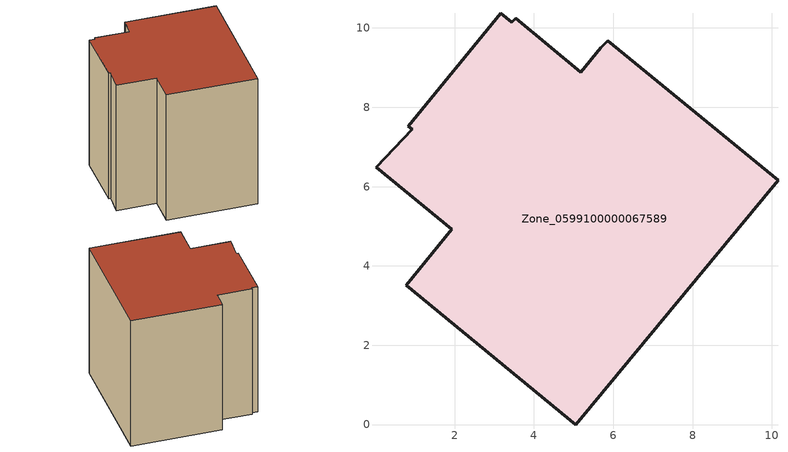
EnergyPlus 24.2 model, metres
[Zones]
Zone_0599100000067589
 floor ground (C_G): 3.17,10.37 3.44,10.14 3.54,10.24 5.19,8.89 5.69,9.5 5.87,9.67 10.15,6.16 5.05,0 0.78,3.51 1.93,4.92 0.03,6.48 0.93,7.45 0.83,7.52 z0
 wall outside (C_F): 0.78,3.51 5.05,0 10.15,6.16 5.87,9.67 5.69,9.5 5.19,8.89 3.54,10.24 3.44,10.14 3.17,10.37 0.83,7.52 0.93,7.45 0.03,6.48 1.93,4.92 0.78,3.51 z0:8.69
 roof outside (C_R): 3.44,10.14 3.17,10.37 0.83,7.52 0.93,7.45 0.03,6.48 1.93,4.92 0.78,3.51 5.05,0 10.15,6.16 5.87,9.67 5.69,9.5 5.19,8.89 3.54,10.24 z8.69
[BUILDING]
Pand.0599100000067589: North Axis=0; Terrain=City; Loads Convergence Tolerance Value=0.04; Temperature Convergence Tolerance Value=0.4; Solar Distribution=FullExterior; Maximum Number of Warmup Days=25; Minimum Number of Warmup Days=1
[Site:Location]
Rotterdam.The.Hague.AP_ZH_NLD Design_Conditions: Latitude=51.96; Longitude=4.45; Time Zone=1; Elevation=-4.5
[SITE:GROUNDTEMPERATURE:BUILDINGSURFACE]
18, 18, 18, 18, 18, 18, 18, 18, 18, 18, 18, 18
[MATERIAL] Thermal Absorptance=0.9; Solar Absorptance=0.7; Visible Absorptance=0.7
Name | Roughness | Thickness | Conductivity | Density | Specific Heat
G.TC.1946-1964 | MediumSmooth | 0.15 | 1 | 540 | 1210
F.TC.1946-1964 | Rough | 0.3 | 0.857143 | 1920 | 840
R.TC.1946-1964 | MediumRough | 0.2 | 0.235294 | 1500 | 1000
[CONSTRUCTION]
C_G: G.TC.1946-1964
C_F: F.TC.1946-1964
C_R: R.TC.1946-1964
[ZONE]
Zone_0599100000067589: Type=1; Multiplier=1; Ceiling Height=Autocalculate; Volume=Autocalculate; Floor Area=autocalculate; Part of Total Floor Area=Yes
[ZONEINFILTRATION:DESIGNFLOWRATE]
Infil_Zone_0599100000067589: Zone or ZoneList or Space or SpaceList=Zone_0599100000067589; Schedule=AlwaysOn; Design Flow Rate Calculation Method=Flow/Area; Flow Rate per Floor Area=0.003; Constant Term Coefficient=1; Temperature Term Coefficient=0; Velocity Term Coefficient=0; Velocity Squared Term Coefficient=0
[HVACTEMPLATE:ZONE:IDEALLOADSAIRSYSTEM]
Zone_0599100000067589: Maximum Heating Supply Air Temperature=50; Minimum Cooling Supply Air Temperature=13; Maximum Heating Supply Air Humidity Ratio=0.0156; Minimum Cooling Supply Air Humidity Ratio=0.0077; Heating Limit=NoLimit; Cooling Limit=NoLimit; Dehumidification Control Type=ConstantSensibleHeatRatio; Cooling Sensible Heat Ratio=0.7; Dehumidification Setpoint=60; Humidification Control Type=None; Humidification Setpoint=30; Outdoor Air Method=None; Outdoor Air Flow Rate per Person=0.00944; Outdoor Air Flow Rate per Zone Floor Area=0; Outdoor Air Flow Rate per Zone=0; Demand Controlled Ventilation Type=None; Outdoor Air Economizer Type=NoEconomizer; Heat Recovery Type=None; Sensible Heat Recovery Effectiveness=0.7; Latent Heat Recovery Effectiveness=0.65
[ZONECONTROL:THERMOSTAT]
ThermostatControl_Zone_0599100000067589: Zone or ZoneList=Zone_0599100000067589; Control Type Schedule=DualSetpointControlType; Control 1=Thermostat_Zone_0599100000067589; Temperature Difference Between Cutout And Setpoint=0
[THERMOSTATSETPOINT:DUALSETPOINT]
Thermostat_Zone_0599100000067589: Heating Setpoint Temperature Schedule=HeatingSetpoint_Zone_0599100000067589; Cooling Setpoint Temperature Schedule=CoolingSetpoint_Zone_0599100000067589
[SCHEDULE:COMPACT]
HeatingSetpoint_Zone_0599100000067589: Through: 12/31, For: AllDays, Until: 24:00, 21
CoolingSetpoint_Zone_0599100000067589: Through: 12/31, For: AllDays, Until: 24:00, 24
DualSetpointControlType: Through: 12/31, For: AllDays, Until: 24:00, 4
AlwaysOn: Through: 12/31, For: AllDays, Until: 24:00, 1
